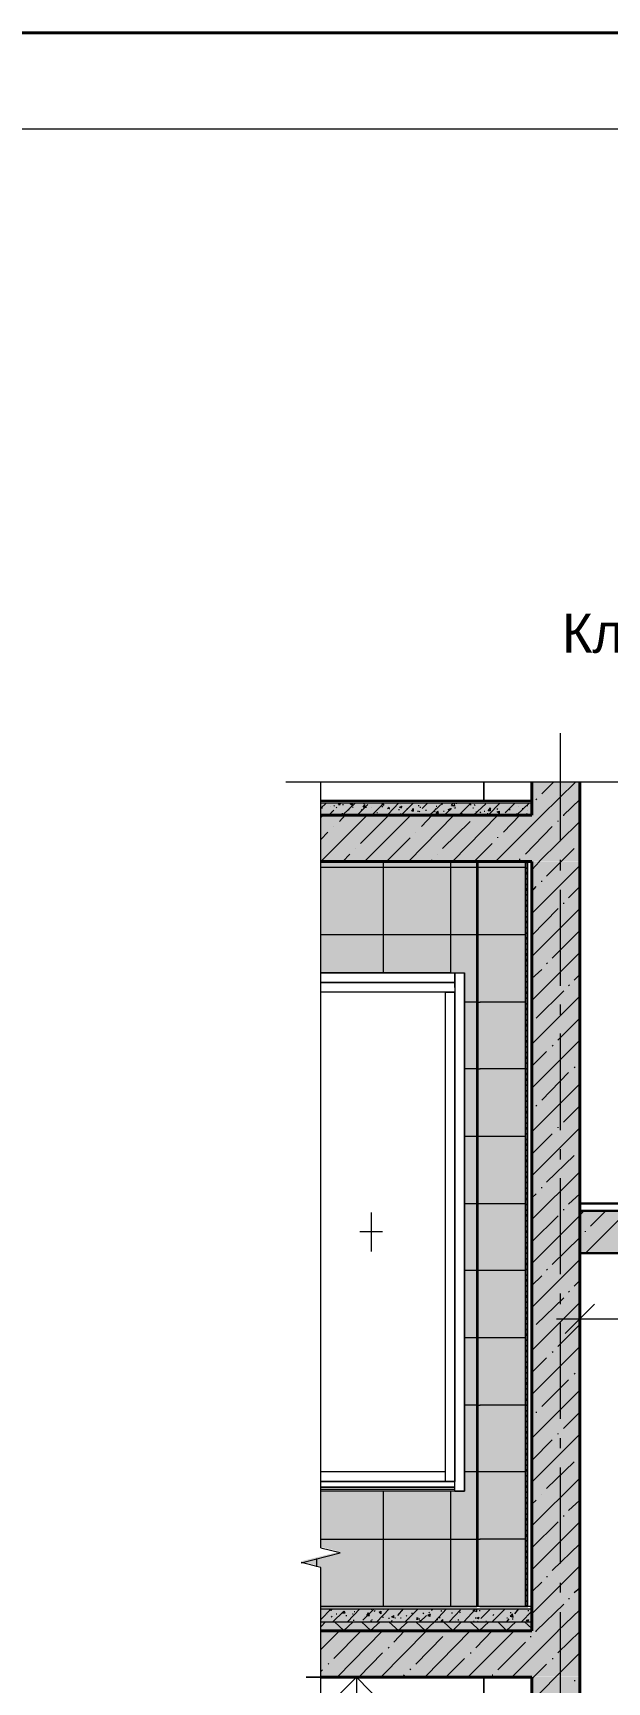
# Model space of a CAD drawing. Header units: millimetres. Extents: x -401725 to 250493, y 305116 to 802890.
# Drawn here: x -375113.168 to -375111.99, y 508954.946 to 508958.329 of the extents above; entities that cross this region are included whole.
import ezdxf

# ---------------------------------------------------------------- set-up
doc = ezdxf.new("R2010")
doc.units = ezdxf.units.MM
doc.layers.add('PDF _Геометрия', color=7, linetype='Continuous', true_color=0x1d1d1d)
doc.layers.add('PDF _Сплошная заливка', color=7, linetype='Continuous', true_color=0xffffff)
doc.layers.add('PDF _Текст', color=7, linetype='Continuous')

msp = doc.modelspace()

# ---------------------------------------------------------------- hatches: boundary and pattern name
at = {"layer": 'PDF _Сплошная заливка', "transparency": 33554559}
h = msp.add_hatch(color=256, dxfattribs=at)
h.paths.add_polyline_path([(-375112.0468, 508956.6303), (-375112.0468, 508956.7243), (-375112.5773, 508956.7243), (-375112.5773, 508956.6303)])
h.paths.add_polyline_path([(-375108.602, 508956.6303), (-375108.602, 508956.7243), (-375108.7403, 508956.7243), (-375108.7403, 508956.6303)])
h.paths.add_polyline_path([(-375108.7603, 508956.6303), (-375108.7603, 508956.7243), (-375109.9019, 508956.7243), (-375109.9019, 508956.6303)])
for points in [[(-375112.5785, 508956.6294), (-375112.5785, 508956.402), (-375112.2835, 508956.402), (-375112.2835, 508955.3387), (-375112.5785, 508955.3387), (-375112.5785, 508955.222), (-375112.5718, 508955.222), (-375112.5385, 508955.2137), (-375112.6174, 508955.1939), (-375112.6174, 508955.1934), (-375112.5785, 508955.1837), (-375112.5785, 508955.102), (-375112.2585, 508955.102), (-375112.2585, 508956.6294)], [(-375111.4435, 508955.7687), (-375111.4435, 508955.9128), (-375112.0457, 508955.9128), (-375112.0457, 508955.827), (-375111.5585, 508955.827), (-375111.4452, 508955.7703)]]:
    msp.add_hatch(color=256, dxfattribs=at).paths.add_polyline_path(points)
h = msp.add_hatch(color=256, dxfattribs=at)
h.paths.add_polyline_path([(-375112.0468, 508954.957), (-375112.0468, 508955.0511), (-375112.5774, 508955.0511), (-375112.5774, 508954.957)])
h.paths.add_polyline_path([(-375108.6403, 508954.957), (-375108.6403, 508955.0511), (-375108.7403, 508955.0511), (-375108.7403, 508954.957)])
h.paths.add_polyline_path([(-375108.7603, 508954.957), (-375108.7603, 508955.0511), (-375109.9019, 508955.0511), (-375109.9019, 508954.957)])

# ---------------------------------------------------------------- linework, layer by layer
at = {"color": 6, "lineweight": 30}
msp.add_lwpolyline([(-375108.8573, 508956.6292), (-375109.8806, 508956.6295), (-375109.8806, 508956.6009), (-375111.4286, 508955.826), (-375112.0458, 508955.8259)], dxfattribs=at)
at = {"layer": 'PDF _Геометрия', "color": 7, "lineweight": 40}
for points in [[(-375090.1697, 508958.3288), (-375135.997, 508958.3288)], [(-375112.1441, 508956.7928), (-375112.1441, 508956.7244)], [(-375112.0458, 508956.7244), (-375112.0458, 508956.7927)], [(-375112.1441, 508956.7244), (-375112.5774, 508956.7244)], [(-375112.0458, 508956.6294), (-375112.0458, 508956.7244)], [(-375112.5774, 508956.6294), (-375112.1441, 508956.6294)], [(-375112.1441, 508956.6294), (-375112.1441, 508955.0511)], [(-375112.0458, 508955.0511), (-375112.0458, 508956.6293)], [(-375112.1441, 508955.0511), (-375112.5774, 508955.0511)], [(-375112.0458, 508954.9561), (-375112.0458, 508955.0511)], [(-375112.5774, 508954.9561), (-375112.1441, 508954.9561)], [(-375112.1441, 508954.9561), (-375112.1441, 508953.7227)], [(-375112.0458, 508953.7227), (-375112.0458, 508954.9561)]]:
    msp.add_lwpolyline(points, dxfattribs=at)
at = {"layer": 'PDF _Геометрия', "color": 7, "lineweight": 18}
for points in [[(-375136.7839, 508958.1322), (-375089.9816, 508958.1322)], [(-375112.0458, 508955.6912), (-375112.0759, 508955.6611)], [(-375112.0456, 508955.6909), (-375112.0156, 508955.721)], [(-375112.5041, 508954.9561), (-375112.5607, 508954.8994)], [(-375112.504, 508954.956), (-375112.4489, 508954.8993)]]:
    msp.add_lwpolyline(points, dxfattribs=at)
at = {"layer": 'PDF _Геометрия', "color": 7, "lineweight": 9}
for points in [[(-375112.0857, 508956.671), (-375112.0857, 508956.8927)], [(-375112.6492, 508956.7928), (-375110.5991, 508956.7928)], [(-375112.5774, 508955.221), (-375112.5774, 508956.7927)], [(-375112.0458, 508956.7244), (-375112.0458, 508956.7927), (-375112.0458, 508955.9278)], [(-375112.5774, 508956.7528), (-375112.1441, 508956.7528), (-375112.1441, 508956.7544)], [(-375112.1441, 508956.7544), (-375112.5774, 508956.7544)], [(-375112.5774, 508956.7494), (-375112.1441, 508956.7494), (-375112.1441, 508956.7528)], [(-375112.1441, 508956.7244), (-375112.1441, 508956.7494)], [(-375112.5774, 508956.7244), (-375112.1441, 508956.7244)], [(-375112.0458, 508956.7244), (-375112.0458, 508956.6294), (-375112.0458, 508955.9278)], [(-375112.2574, 508956.6294), (-375112.5774, 508956.6294)], [(-375112.2574, 508955.101), (-375112.2574, 508956.6295)], [(-375112.2572, 508956.6293), (-375112.2506, 508956.6293)], [(-375112.1574, 508955.1011), (-375112.1574, 508956.6295), (-375112.2507, 508956.6295)], [(-375112.1574, 508955.1011), (-375112.1574, 508956.6295)], [(-375112.1539, 508955.1009), (-375112.1539, 508956.6293), (-375112.1573, 508956.6293)], [(-375112.1523, 508956.6293), (-375112.154, 508956.6293)], [(-375112.1523, 508955.101), (-375112.1523, 508956.6292)], [(-375112.0857, 508956.611), (-375112.0857, 508956.6326)], [(-375112.0857, 508956.3743), (-375112.0857, 508956.571)], [(-375112.5773, 508956.4011), (-375112.2824, 508956.4011)], [(-375112.3123, 508956.401), (-375112.5773, 508956.401)], [(-375112.3122, 508956.4009), (-375112.3022, 508956.4009), (-375112.3022, 508956.3809)], [(-375112.3024, 508956.4011), (-375112.2824, 508956.4011)], [(-375112.3022, 508956.3709), (-375112.3022, 508956.4009)], [(-375112.2824, 508956.4011), (-375112.2824, 508955.3377)], [(-375112.2824, 508956.3711), (-375112.2824, 508956.4011)], [(-375112.3123, 508956.3809), (-375112.5773, 508956.3809)], [(-375112.5772, 508956.3809), (-375112.3022, 508956.3809), (-375112.3022, 508956.361)], [(-375112.3022, 508956.3809), (-375112.3122, 508956.3809)], [(-375112.3022, 508956.371), (-375112.3022, 508955.8692), (-375112.3022, 508955.3576)], [(-375112.2824, 508955.8693), (-375112.2824, 508956.3711)], [(-375112.3022, 508955.8692), (-375112.3022, 508956.361), (-375112.5772, 508956.361)], [(-375112.3223, 508956.3611), (-375112.3223, 508955.8693)], [(-375112.3222, 508956.361), (-375112.3022, 508956.361)], [(-375112.0857, 508956.3144), (-375112.0857, 508956.3361)], [(-375112.0857, 508956.0778), (-375112.0857, 508956.2761)], [(-375112.0857, 508956.0177), (-375112.0857, 508956.0394)], [(-375112.0857, 508955.7826), (-375112.0857, 508955.9794)], [(-375112.4739, 508955.9093), (-375112.4739, 508955.8293)], [(-375112.4506, 508955.8692), (-375112.4972, 508955.8692)], [(-375112.3223, 508955.8693), (-375112.3223, 508955.3576)], [(-375112.3022, 508955.3676), (-375112.3022, 508955.8692)], [(-375112.2824, 508955.3677), (-375112.2824, 508955.8693)], [(-375112.0458, 508955.8262), (-375112.0458, 508955.6912), (-375112.0458, 508955.6444)], [(-375112.0857, 508955.721), (-375112.0857, 508955.7427)], [(-375112.0939, 508955.6909), (-375111.3889, 508955.6909)], [(-375112.0857, 508955.4861), (-375112.0857, 508955.6827)], [(-375112.0857, 508955.4261), (-375112.0857, 508955.446)], [(-375112.0857, 508955.1894), (-375112.0857, 508955.3861)], [(-375112.5773, 508955.3777), (-375112.3223, 508955.3777), (-375112.3223, 508955.3576)], [(-375112.3022, 508955.3576), (-375112.5772, 508955.3576)], [(-375112.3175, 508955.3577), (-375112.3225, 508955.3577)], [(-375112.3222, 508955.3576), (-375112.3022, 508955.3576), (-375112.3056, 508955.3576)], [(-375112.3022, 508955.3376), (-375112.3022, 508955.3676)], [(-375112.2824, 508955.3377), (-375112.2824, 508955.3677)], [(-375112.3024, 508955.3377), (-375112.2824, 508955.3377), (-375112.5774, 508955.3377)], [(-375112.5772, 508955.3459), (-375112.3022, 508955.3459)], [(-375112.3022, 508955.3459), (-375112.5772, 508955.3459)], [(-375112.3022, 508955.3408), (-375112.5772, 508955.3408)], [(-375112.5372, 508955.211), (-375112.5772, 508955.2209)], [(-375112.5774, 508955.1811), (-375112.6175, 508955.191)], [(-375112.6173, 508955.1908), (-375112.5372, 508955.211)], [(-375112.5774, 508953.2911), (-375112.5774, 508955.1811)], [(-375112.0857, 508955.1294), (-375112.0857, 508955.1493)], [(-375112.5774, 508955.0961), (-375112.1441, 508955.0961), (-375112.1441, 508955.1012)], [(-375112.1441, 508955.1012), (-375112.5774, 508955.1012)], [(-375112.5774, 508955.101), (-375112.2574, 508955.101)], [(-375112.5774, 508955.0695), (-375112.1441, 508955.0695), (-375112.1441, 508955.0961)], [(-375112.2506, 508955.101), (-375112.2572, 508955.101)], [(-375112.2507, 508955.1011), (-375112.1574, 508955.1011)], [(-375112.1573, 508955.1009), (-375112.1539, 508955.1009)], [(-375112.154, 508955.101), (-375112.1523, 508955.101)], [(-375112.0857, 508954.8927), (-375112.0857, 508955.0894)], [(-375112.5774, 508955.0511), (-375112.1441, 508955.0511)], [(-375112.1441, 508955.0511), (-375112.1441, 508955.0695)], [(-375112.0458, 508955.0511), (-375112.0458, 508954.9561), (-375112.0458, 508954.6327), (-375112.0458, 508954.9561)], [(-375112.6074, 508954.9561), (-375112.5041, 508954.9561)], [(-375112.4106, 508954.956), (-375112.6072, 508954.956)], [(-375112.2425, 508954.9562), (-375112.5775, 508954.9562)], [(-375112.5641, 508954.9559), (-375112.4457, 508954.9559)], [(-375112.5041, 508954.9561), (-375112.5041, 508954.8378)]]:
    msp.add_lwpolyline(points, dxfattribs=at)
for points in [[(-375112.2425, 508956.7928), (-375112.2425, 508956.7545)], [(-375112.0458, 508955.0512), (-375112.0458, 508955.8262)], [(-375112.5773, 508955.3576), (-375112.3223, 508955.3576)], [(-375112.5772, 508955.3459), (-375112.3022, 508955.3459)], [(-375112.2425, 508954.9562), (-375112.2425, 508954.6612)]]:
    msp.add_lwpolyline(points, close=True, dxfattribs=at)
at = {"layer": 'PDF _Геометрия', "lineweight": 9}
for points in [[(-375112.1241, 508956.7677), (-375112.099, 508956.7926)], [(-375112.124, 508956.7244), (-375112.0539, 508956.7927)], [(-375112.5775, 508956.7378), (-375112.5658, 508956.7493)], [(-375112.5756, 508956.7392), (-375112.5739, 508956.7392)], [(-375112.5573, 508956.7427), (-375112.5573, 508956.7427)], [(-375112.5506, 508956.7442), (-375112.5489, 508956.7425)], [(-375112.5489, 508956.7425), (-375112.5489, 508956.7425)], [(-375112.5457, 508956.7393), (-375112.544, 508956.741)], [(-375112.5408, 508956.7462), (-375112.5391, 508956.7495)], [(-375112.5406, 508956.7459), (-375112.5372, 508956.7459), (-375112.5372, 508956.7493)], [(-375112.539, 508956.7459), (-375112.5356, 508956.7493)], [(-375112.5324, 508956.7244), (-375112.5057, 508956.7495)], [(-375112.5324, 508956.746), (-375112.5307, 508956.746)], [(-375112.5122, 508956.7443), (-375112.5173, 508956.7476), (-375112.5122, 508956.7493)], [(-375112.5123, 508956.7409), (-375112.5106, 508956.7409)], [(-375112.5122, 508956.7443), (-375112.5122, 508956.7493)], [(-375112.5024, 508956.7243), (-375112.4807, 508956.746)], [(-375112.4872, 508956.7408), (-375112.4906, 508956.7408), (-375112.4872, 508956.7459)], [(-375112.4891, 508956.7495), (-375112.4891, 508956.7478)], [(-375112.4872, 508956.7408), (-375112.4872, 508956.7459)], [(-375112.484, 508956.7393), (-375112.484, 508956.741)], [(-375112.4739, 508956.7392), (-375112.4739, 508956.7392)], [(-375112.4722, 508956.7244), (-375112.4473, 508956.7493)], [(-375112.4523, 508956.7476), (-375112.4506, 508956.7459)], [(-375112.4523, 508956.7426), (-375112.4506, 508956.7409)], [(-375112.449, 508956.7442), (-375112.4473, 508956.7459)], [(-375112.4373, 508956.7376), (-375112.4406, 508956.7376), (-375112.4373, 508956.741)], [(-375112.4392, 508956.7261), (-375112.4174, 508956.7495)], [(-375112.4373, 508956.7376), (-375112.4373, 508956.741)], [(-375112.4373, 508956.7376), (-375112.4356, 508956.7376)], [(-375112.4157, 508956.741), (-375112.4106, 508956.7427)], [(-375112.4156, 508956.741), (-375112.4123, 508956.7393)], [(-375112.4139, 508956.7459), (-375112.4139, 508956.7459)], [(-375112.4123, 508956.7393), (-375112.4106, 508956.7427)], [(-375112.4122, 508956.7244), (-375112.3873, 508956.7493)], [(-375112.4106, 508956.7493), (-375112.4106, 508956.7493)], [(-375112.4006, 508956.7376), (-375112.399, 508956.7376)], [(-375112.3873, 508956.7326), (-375112.3906, 508956.7326), (-375112.3873, 508956.7377)], [(-375112.3873, 508956.7326), (-375112.3873, 508956.7377)], [(-375112.3773, 508956.7442), (-375112.3756, 508956.7442)], [(-375112.374, 508956.741), (-375112.3723, 508956.741)], [(-375112.369, 508956.7376), (-375112.3574, 508956.7493)], [(-375112.354, 508956.7242), (-375112.3272, 508956.7493)], [(-375112.3425, 508956.7361), (-375112.3408, 508956.7378)], [(-375112.3406, 508956.7427), (-375112.3389, 508956.7427)], [(-375112.3289, 508956.7476), (-375112.3272, 508956.7476)], [(-375112.3241, 508956.7244), (-375112.309, 508956.7376)], [(-375112.3157, 508956.7359), (-375112.3107, 508956.7376)], [(-375112.3124, 508956.7344), (-375112.3107, 508956.7376)], [(-375112.3092, 508956.7444), (-375112.3058, 508956.7493)], [(-375112.3088, 508956.7442), (-375112.3022, 508956.7442)], [(-375112.3058, 508956.7427), (-375112.3041, 508956.7444)], [(-375112.3058, 508956.741), (-375112.3058, 508956.741)], [(-375112.3022, 508956.7442), (-375112.3039, 508956.7493)], [(-375112.3023, 508956.741), (-375112.3006, 508956.741)], [(-375112.3022, 508956.7393), (-375112.3022, 508956.7376)], [(-375112.299, 508956.7476), (-375112.299, 508956.7493)], [(-375112.294, 508956.7244), (-375112.2691, 508956.7494)], [(-375112.2708, 508956.7461), (-375112.2691, 508956.7461)], [(-375112.2656, 508956.7393), (-375112.2639, 508956.7393)], [(-375112.2639, 508956.7243), (-375112.2389, 508956.7477)], [(-375112.2624, 508956.7461), (-375112.2607, 508956.7444)], [(-375112.2292, 508956.7329), (-375112.2341, 508956.7329), (-375112.2292, 508956.7395)], [(-375112.234, 508956.7243), (-375112.2091, 508956.7495)], [(-375112.2292, 508956.7329), (-375112.2292, 508956.7395)], [(-375112.2273, 508956.7376), (-375112.2273, 508956.7376)], [(-375112.2156, 508956.736), (-375112.2139, 508956.7377)], [(-375112.199, 508956.7293), (-375112.1789, 508956.7492)], [(-375112.1757, 508956.7243), (-375112.149, 508956.7493)], [(-375112.1708, 508956.7427), (-375112.1708, 508956.7427)], [(-375112.164, 508956.7376), (-375112.1623, 508956.7376)], [(-375112.154, 508956.7444), (-375112.1523, 508956.7444)], [(-375112.1358, 508956.756), (-375112.1341, 508956.7577)], [(-375112.0791, 508956.7244), (-375112.0458, 508956.7561)], [(-375112.5774, 508956.6293), (-375112.4824, 508956.7243)], [(-375112.5773, 508956.7192), (-375112.5723, 508956.7243)], [(-375112.5757, 508956.7242), (-375112.5706, 508956.7259)], [(-375112.5756, 508956.7243), (-375112.5739, 508956.7243)], [(-375112.5706, 508956.7242), (-375112.5706, 508956.7259)], [(-375112.5609, 508956.7245), (-375112.5508, 508956.7344)], [(-375112.5557, 508956.7311), (-375112.5557, 508956.7311)], [(-375112.539, 508956.7111), (-375112.5275, 508956.7243)], [(-375112.534, 508956.7277), (-375112.5323, 508956.7277)], [(-375112.5207, 508956.7343), (-375112.519, 508956.736)], [(-375112.5058, 508956.7244), (-375112.5041, 508956.7244)], [(-375112.4958, 508956.6661), (-375112.4392, 508956.7228)], [(-375112.4941, 508956.7361), (-375112.4924, 508956.7344)], [(-375112.4889, 508956.7259), (-375112.4872, 508956.7259)], [(-375112.4874, 508956.6294), (-375112.3924, 508956.7244)], [(-375112.4623, 508956.7294), (-375112.4606, 508956.7294)], [(-375112.4175, 508956.7362), (-375112.4158, 508956.7362)], [(-375112.414, 508956.726), (-375112.4123, 508956.7277)], [(-375112.399, 508956.7359), (-375112.399, 508956.7359)], [(-375112.3974, 508956.6295), (-375112.3041, 508956.7245)], [(-375112.3841, 508956.7244), (-375112.3808, 508956.7261)], [(-375112.384, 508956.7244), (-375112.384, 508956.7244)], [(-375112.3775, 508956.7311), (-375112.3775, 508956.7328)], [(-375112.3756, 508956.7309), (-375112.374, 508956.7326)], [(-375112.3706, 508956.7009), (-375112.349, 508956.7243)], [(-375112.3623, 508956.7343), (-375112.3606, 508956.7343)], [(-375112.3441, 508956.7327), (-375112.3424, 508956.731)], [(-375112.3407, 508956.7276), (-375112.3373, 508956.7327)], [(-375112.3407, 508956.7276), (-375112.3357, 508956.7276)], [(-375112.3357, 508956.7276), (-375112.3373, 508956.7327)], [(-375112.3273, 508956.656), (-375112.2707, 508956.7111)], [(-375112.3257, 508956.7327), (-375112.324, 508956.7327)], [(-375112.3157, 508956.7359), (-375112.3123, 508956.7342)], [(-375112.3074, 508956.6293), (-375112.214, 508956.7243)], [(-375112.3039, 508956.7242), (-375112.3022, 508956.7259)], [(-375112.2908, 508956.7243), (-375112.2857, 508956.7243)], [(-375112.2907, 508956.7243), (-375112.2873, 508956.7277)], [(-375112.2857, 508956.7243), (-375112.2874, 508956.7277)], [(-375112.2873, 508956.7309), (-375112.2873, 508956.7309)], [(-375112.2591, 508956.731), (-375112.2574, 508956.731)], [(-375112.259, 508956.7227), (-375112.259, 508956.7244)], [(-375112.2507, 508956.731), (-375112.249, 508956.7293)], [(-375112.2423, 508956.7326), (-375112.2406, 508956.7326)], [(-375112.2373, 508956.7243), (-375112.2373, 508956.7243)], [(-375112.2373, 508956.7243), (-375112.2373, 508956.7243)], [(-375112.2357, 508956.7277), (-375112.2341, 508956.7277)], [(-375112.2191, 508956.6294), (-375112.124, 508956.7244)], [(-375112.2107, 508956.7277), (-375112.2156, 508956.7311), (-375112.2107, 508956.7326)], [(-375112.2123, 508956.7294), (-375112.2123, 508956.7277)], [(-375112.2107, 508956.7277), (-375112.2107, 508956.7326)], [(-375112.2056, 508956.7243), (-375112.2039, 508956.7243)], [(-375112.2025, 508956.6894), (-375112.1691, 508956.7245)], [(-375112.199, 508956.7327), (-375112.199, 508956.7327)], [(-375112.1907, 508956.736), (-375112.189, 508956.736)], [(-375112.1757, 508956.7276), (-375112.174, 508956.7259)], [(-375112.1573, 508956.7242), (-375112.1539, 508956.7276)], [(-375112.1539, 508956.7242), (-375112.1539, 508956.7276)], [(-375112.1523, 508956.7343), (-375112.1523, 508956.7343)], [(-375112.1458, 508956.7244), (-375112.1441, 508956.7244)], [(-375112.1292, 508956.6294), (-375112.0458, 508956.711)], [(-375112.0906, 508956.711), (-375112.0906, 508956.7126)], [(-375112.0789, 508956.7226), (-375112.0789, 508956.7243)], [(-375112.5774, 508956.6745), (-375112.5625, 508956.6894)], [(-375112.5508, 508956.7012), (-375112.5508, 508956.7012)], [(-375112.4423, 508956.6294), (-375112.3941, 508956.6777)], [(-375112.3824, 508956.6894), (-375112.3824, 508956.6894)], [(-375112.2139, 508956.6776), (-375112.2139, 508956.6793)], [(-375112.1574, 508956.6444), (-375112.1023, 508956.701)], [(-375112.5323, 508956.6293), (-375112.5174, 508956.6444)], [(-375112.5057, 508956.656), (-375112.5057, 508956.656)], [(-375112.3373, 508956.6443), (-375112.3373, 508956.6443)], [(-375112.2623, 508956.6293), (-375112.2256, 508956.666)], [(-375112.0841, 508956.6294), (-375112.0575, 508956.656)], [(-375112.3523, 508956.6293), (-375112.349, 508956.6327)], [(-375112.1691, 508956.6328), (-375112.1691, 508956.6345)], [(-375112.1442, 508956.5227), (-375112.0458, 508956.6212)], [(-375112.1439, 508956.6126), (-375112.1289, 508956.6293)], [(-375112.1141, 508956.5994), (-375112.0841, 508956.6294)], [(-375112.1441, 508956.5678), (-375112.1357, 508956.5777)], [(-375112.124, 508956.5876), (-375112.124, 508956.5893)], [(-375112.0692, 508956.5544), (-375112.0458, 508956.5778)], [(-375112.0789, 508956.5426), (-375112.0789, 508956.5443)], [(-375112.1442, 508956.4344), (-375112.0458, 508956.5328)], [(-375112.144, 508956.4777), (-375112.0906, 508956.5326)], [(-375112.1025, 508956.4312), (-375112.0458, 508956.4877)], [(-375112.1442, 508956.3444), (-375112.0458, 508956.4428)], [(-375112.144, 508956.3893), (-375112.124, 508956.4077)], [(-375112.114, 508956.4193), (-375112.1123, 508956.421)], [(-375112.069, 508956.3743), (-375112.0672, 508956.3759)], [(-375112.0574, 508956.3861), (-375112.0458, 508956.3977)], [(-375112.1442, 508956.2545), (-375112.0458, 508956.3527)], [(-375112.1356, 508956.3076), (-375112.0789, 508956.3642)], [(-375112.0907, 508956.2627), (-375112.0458, 508956.3078)], [(-375112.1442, 508956.1645), (-375112.0458, 508956.2627)], [(-375112.144, 508956.2093), (-375112.114, 508956.2393)], [(-375112.1024, 508956.251), (-375112.1007, 508956.2527)], [(-375112.1241, 508956.1395), (-375112.0692, 508956.1961)], [(-375112.0573, 508956.206), (-375112.0556, 508956.2077)], [(-375112.1442, 508956.0744), (-375112.0458, 508956.1728)], [(-375112.1358, 508956.1277), (-375112.1341, 508956.1294)], [(-375112.0791, 508956.0944), (-375112.0458, 508956.1277)], [(-375112.1442, 508955.9844), (-375112.0458, 508956.0828)], [(-375112.1439, 508956.0293), (-375112.1023, 508956.0709)], [(-375112.0906, 508956.0826), (-375112.0906, 508956.0843)], [(-375112.1142, 508955.9712), (-375112.0575, 508956.0262)], [(-375112.1442, 508955.8945), (-375112.0458, 508955.9927)], [(-375112.124, 508955.9594), (-375112.124, 508955.961)], [(-375112.1441, 508955.9393), (-375112.1357, 508955.9477)], [(-375112.0692, 508955.9261), (-375112.0458, 508955.9478)], [(-375112.1442, 508955.8045), (-375112.0458, 508955.9027)], [(-375112.144, 508955.8492), (-375112.0906, 508955.9026)], [(-375112.0789, 508955.9142), (-375112.0789, 508955.9159)], [(-375112.0457, 508955.9027), (-375112.0374, 508955.9127)], [(-375112.034, 508955.8261), (-375111.9474, 508955.9127)], [(-375112.0239, 508955.881), (-375111.9923, 508955.9127)], [(-375112.1025, 508955.8028), (-375112.0458, 508955.8578)], [(-375112.0458, 508955.8578), (-375112.0458, 508955.8578)], [(-375112.0341, 508955.8694), (-375112.0341, 508955.8711)], [(-375112.1442, 508955.7144), (-375112.0458, 508955.8128)], [(-375112.114, 508955.791), (-375112.1123, 508955.7927)], [(-375112.144, 508955.7594), (-375112.124, 508955.7793)], [(-375112.0574, 508955.7578), (-375112.0458, 508955.7694)], [(-375112.1442, 508955.6261), (-375112.0458, 508955.7245)], [(-375112.1356, 508955.6792), (-375112.0789, 508955.7344)], [(-375112.069, 508955.7459), (-375112.0672, 508955.7476)], [(-375112.0907, 508955.6345), (-375112.0458, 508955.6794)], [(-375112.1442, 508955.536), (-375112.0458, 508955.6345)], [(-375112.1024, 508955.6226), (-375112.1007, 508955.6243)], [(-375112.144, 508955.5811), (-375112.114, 508955.6111)], [(-375112.1241, 508955.5111), (-375112.0692, 508955.5662)], [(-375112.0573, 508955.5776), (-375112.0556, 508955.5793)], [(-375112.1442, 508955.4462), (-375112.0458, 508955.5444)], [(-375112.1358, 508955.4994), (-375112.1341, 508955.4994)], [(-375112.0791, 508955.4662), (-375112.0458, 508955.4995)], [(-375112.1442, 508955.3561), (-375112.0458, 508955.4544)], [(-375112.0906, 508955.4543), (-375112.0906, 508955.4559)], [(-375112.1439, 508955.401), (-375112.1023, 508955.4426)], [(-375112.1142, 508955.3429), (-375112.0575, 508955.3978)], [(-375112.1442, 508955.2661), (-375112.0458, 508955.3645)], [(-375112.1441, 508955.3111), (-375112.1357, 508955.3194)], [(-375112.124, 508955.3311), (-375112.124, 508955.3311)], [(-375112.0692, 508955.2977), (-375112.0458, 508955.3194)], [(-375112.0789, 508955.2859), (-375112.0789, 508955.2876)], [(-375112.1442, 508955.176), (-375112.0458, 508955.2745)], [(-375112.144, 508955.221), (-375112.0906, 508955.2744)], [(-375112.1025, 508955.1745), (-375112.0458, 508955.2294)], [(-375112.1442, 508955.0862), (-375112.0458, 508955.1844)], [(-375112.144, 508955.131), (-375112.124, 508955.151)], [(-375112.114, 508955.1627), (-375112.1123, 508955.1627)], [(-375112.069, 508955.1176), (-375112.0672, 508955.1176)], [(-375112.0574, 508955.1294), (-375112.0458, 508955.1395)], [(-375112.5773, 508955.0744), (-375112.5557, 508955.096)], [(-375112.5625, 508955.0845), (-375112.5625, 508955.0845)], [(-375112.5557, 508955.0927), (-375112.5591, 508955.0944), (-375112.5557, 508955.096)], [(-375112.5558, 508955.0927), (-375112.5541, 508955.0961)], [(-375112.5558, 508955.0793), (-375112.5541, 508955.081)], [(-375112.5524, 508955.0694), (-375112.5307, 508955.091)], [(-375112.5457, 508955.086), (-375112.544, 508955.086)], [(-375112.5372, 508955.0826), (-375112.5372, 508955.0826)], [(-375112.5325, 508955.0878), (-375112.5275, 508955.0878)], [(-375112.5324, 508955.0877), (-375112.5291, 508955.0911)], [(-375112.5275, 508955.0878), (-375112.5291, 508955.0912)], [(-375112.5256, 508955.0826), (-375112.5239, 508955.0826)], [(-375112.5223, 508955.0693), (-375112.4973, 508955.096)], [(-375112.5123, 508955.0859), (-375112.5106, 508955.0859)], [(-375112.509, 508955.091), (-375112.5073, 508955.091)], [(-375112.4908, 508955.0728), (-375112.4674, 508955.096)], [(-375112.4872, 508955.0809), (-375112.4872, 508955.0809)], [(-375112.4825, 508955.0827), (-375112.4791, 508955.0877)], [(-375112.4825, 508955.0828), (-375112.4775, 508955.0828)], [(-375112.4775, 508955.0828), (-375112.4791, 508955.0878)], [(-375112.474, 508955.0943), (-375112.4723, 508955.096)], [(-375112.4675, 508955.091), (-375112.4658, 508955.0927)], [(-375112.4622, 508955.0692), (-375112.4373, 508955.096)], [(-375112.4506, 508955.0793), (-375112.4489, 508955.0793)], [(-375112.4489, 508955.0942), (-375112.4489, 508955.0942)], [(-375112.4324, 508955.0811), (-375112.4307, 508955.0794)], [(-375112.4275, 508955.0779), (-375112.4308, 508955.0794), (-375112.4275, 508955.0827)], [(-375112.4275, 508955.0779), (-375112.4275, 508955.0827)], [(-375112.419, 508955.0828), (-375112.4074, 508955.0961)], [(-375112.4042, 508955.0694), (-375112.3775, 508955.0961)], [(-375112.4023, 508955.081), (-375112.4006, 508955.0826)], [(-375112.3908, 508955.0878), (-375112.3908, 508955.0861)], [(-375112.374, 508955.0693), (-375112.3606, 508955.0827)], [(-375112.3675, 508955.0861), (-375112.3658, 508955.0877)], [(-375112.3576, 508955.0829), (-375112.3525, 508955.0861)], [(-375112.3575, 508955.0828), (-375112.3541, 508955.0811)], [(-375112.3558, 508955.0877), (-375112.3541, 508955.0894)], [(-375112.3525, 508955.0812), (-375112.3542, 508955.0812), (-375112.3525, 508955.0861)], [(-375112.3507, 508955.0943), (-375112.349, 508955.0943)], [(-375112.349, 508955.0944), (-375112.3473, 508955.096)], [(-375112.3441, 508955.0693), (-375112.3191, 508955.0961)], [(-375112.3341, 508955.0794), (-375112.3324, 508955.0777)], [(-375112.3308, 508955.0911), (-375112.3291, 508955.0928)], [(-375112.3142, 508955.0696), (-375112.2908, 508955.0944)], [(-375112.3091, 508955.0878), (-375112.3074, 508955.0878)], [(-375112.2925, 508955.0895), (-375112.2908, 508955.0895)], [(-375112.2925, 508955.0861), (-375112.2925, 508955.0861)], [(-375112.284, 508955.0694), (-375112.259, 508955.096)], [(-375112.2656, 508955.0925), (-375112.2639, 508955.0925)], [(-375112.2641, 508955.0927), (-375112.2607, 508955.0959)], [(-375112.264, 508955.0927), (-375112.2574, 508955.091)], [(-375112.2574, 508955.091), (-375112.2574, 508955.0961)], [(-375112.2572, 508955.0777), (-375112.2523, 508955.0792)], [(-375112.2539, 508955.076), (-375112.2523, 508955.0792)], [(-375112.2523, 508955.0927), (-375112.2506, 508955.0927)], [(-375112.2492, 508955.0761), (-375112.2292, 508955.0961)], [(-375112.2257, 508955.0694), (-375112.199, 508955.096)], [(-375112.2241, 508955.0827), (-375112.2224, 508955.0844)], [(-375112.1891, 508955.0811), (-375112.1824, 508955.0794)], [(-375112.189, 508955.081), (-375112.1841, 508955.0861)], [(-375112.1873, 508955.0876), (-375112.1873, 508955.0893)], [(-375112.1858, 508955.081), (-375112.1841, 508955.081)], [(-375112.1824, 508955.0794), (-375112.1841, 508955.086)], [(-375112.1791, 508955.0861), (-375112.1708, 508955.096)], [(-375112.1658, 508955.0695), (-375112.1441, 508955.0911)], [(-375112.1524, 508955.0926), (-375112.1506, 508955.0926)], [(-375112.1507, 508955.0826), (-375112.1507, 508955.0826)], [(-375112.1356, 508955.0509), (-375112.0789, 508955.106)], [(-375112.0907, 508955.0511), (-375112.0458, 508955.0944)], [(-375112.5774, 508955.0594), (-375112.5674, 508955.0694)], [(-375112.5774, 508955.0128), (-375112.5391, 508955.051)], [(-375112.5506, 508954.9944), (-375112.4957, 508955.0494)], [(-375112.5291, 508955.0511), (-375112.5491, 508955.0694)], [(-375112.5473, 508955.0743), (-375112.5473, 508955.0743)], [(-375112.5439, 508954.9559), (-375112.4506, 508955.0509)], [(-375112.5306, 508955.0509), (-375112.5106, 508955.0693)], [(-375112.5107, 508955.0727), (-375112.509, 508955.0727)], [(-375112.4739, 508955.051), (-375112.494, 508955.0693)], [(-375112.4758, 508955.0511), (-375112.4557, 508955.0695)], [(-375112.4739, 508955.0709), (-375112.4739, 508955.0725)], [(-375112.4723, 508955.0743), (-375112.4723, 508955.0726)], [(-375112.4723, 508955.0709), (-375112.4723, 508955.0709)], [(-375112.4541, 508954.956), (-375112.3606, 508955.0509)], [(-375112.4408, 508955.0695), (-375112.4408, 508955.0695)], [(-375112.4174, 508955.0511), (-375112.4375, 508955.0694)], [(-375112.4373, 508955.0759), (-375112.4373, 508955.0776)], [(-375112.4356, 508955.0693), (-375112.4356, 508955.0693)], [(-375112.4324, 508955.0695), (-375112.4307, 508955.0727)], [(-375112.4273, 508955.0277), (-375112.4057, 508955.0511)], [(-375112.4256, 508955.0776), (-375112.4239, 508955.0776)], [(-375112.419, 508955.051), (-375112.399, 508955.0692)], [(-375112.414, 508955.0777), (-375112.4123, 508955.0777)], [(-375112.3974, 508955.0761), (-375112.3957, 508955.0761)], [(-375112.3623, 508955.051), (-375112.3822, 508955.0692)], [(-375112.3775, 508955.0745), (-375112.3809, 508955.0745), (-375112.3775, 508955.0778)], [(-375112.3808, 508955.0778), (-375112.3791, 508955.0778)], [(-375112.3775, 508955.0745), (-375112.3775, 508955.0778)], [(-375112.3756, 508955.0759), (-375112.374, 508955.0759)], [(-375112.374, 508955.0727), (-375112.374, 508955.071)], [(-375112.3641, 508954.956), (-375112.2707, 508955.0511)], [(-375112.364, 508955.0511), (-375112.3441, 508955.0693)], [(-375112.339, 508955.0743), (-375112.3373, 508955.0743)], [(-375112.3306, 508955.0693), (-375112.3272, 508955.0742)], [(-375112.3272, 508955.0693), (-375112.3272, 508955.0742)], [(-375112.3058, 508955.0511), (-375112.3257, 508955.0694)], [(-375112.3158, 508955.0495), (-375112.3158, 508955.0511)], [(-375112.3072, 508955.0509), (-375112.2889, 508955.0692)], [(-375112.3006, 508955.0726), (-375112.3006, 508955.0726)], [(-375112.2958, 508955.0728), (-375112.2941, 508955.0745)], [(-375112.2759, 508954.9561), (-375112.1808, 508955.0511)], [(-375112.2506, 508955.0509), (-375112.2706, 508955.0693)], [(-375112.264, 508955.0709), (-375112.2623, 508955.0709)], [(-375112.2607, 508955.0777), (-375112.259, 508955.0777)], [(-375112.2589, 508955.0159), (-375112.2256, 508955.0509)], [(-375112.2575, 508955.0778), (-375112.2542, 508955.0761)], [(-375112.2558, 508955.0695), (-375112.2542, 508955.0712)], [(-375112.2524, 508955.0511), (-375112.2324, 508955.0695)], [(-375112.239, 508955.0709), (-375112.2373, 508955.0709)], [(-375112.2256, 508955.0693), (-375112.2256, 508955.0693)], [(-375112.2224, 508955.0744), (-375112.2207, 508955.0744)], [(-375112.1957, 508955.051), (-375112.2141, 508955.0694)], [(-375112.1973, 508955.0509), (-375112.1773, 508955.0693)], [(-375112.1958, 508955.0778), (-375112.1941, 508955.0778)], [(-375112.1955, 508955.0693), (-375112.1906, 508955.0759)], [(-375112.1856, 508954.9559), (-375112.0906, 508955.0509)], [(-375112.1841, 508955.0761), (-375112.1841, 508955.0744)], [(-375112.1441, 508955.0561), (-375112.1591, 508955.0695)], [(-375112.1557, 508955.0726), (-375112.1523, 508955.0694)], [(-375112.1556, 508955.0727), (-375112.1506, 508955.0744)], [(-375112.1524, 508955.0693), (-375112.1506, 508955.0744)], [(-375112.1357, 508955.0493), (-375112.1357, 508955.051)], [(-375112.0907, 508955.006), (-375112.0458, 508955.0494)], [(-375112.4389, 508955.016), (-375112.4373, 508955.0177)], [(-375112.3822, 508954.9825), (-375112.3272, 508955.0392)], [(-375112.2141, 508954.9711), (-375112.1574, 508955.0278)], [(-375112.1475, 508955.0394), (-375112.1458, 508955.0394)], [(-375112.5623, 508954.9825), (-375112.5606, 508954.9842)], [(-375112.4989, 508954.9559), (-375112.4506, 508955.0059)], [(-375112.3207, 508954.9561), (-375112.2824, 508954.9943)], [(-375112.2708, 508955.0061), (-375112.2691, 508955.0061)], [(-375112.1406, 508954.9561), (-375112.114, 508954.9826)], [(-375112.1024, 508954.9943), (-375112.1007, 508954.9943)], [(-375112.0958, 508954.9561), (-375112.0458, 508955.006)], [(-375112.5773, 508954.9676), (-375112.5739, 508954.971)], [(-375112.4091, 508954.956), (-375112.4057, 508954.9611)], [(-375112.3941, 508954.9711), (-375112.3924, 508954.9728)], [(-375112.2257, 508954.961), (-375112.224, 508954.961)], [(-375112.144, 508954.906), (-375112.0958, 508954.956)], [(-375112.144, 508954.951), (-375112.1406, 508954.9559)], [(-375112.0573, 508954.9492), (-375112.0556, 508954.9492)]]:
    msp.add_lwpolyline(points, dxfattribs=at)
at = {"layer": 'PDF _Геометрия', "color": 250, "lineweight": 9, "true_color": 0x262626}
for points in [[(-375112.5774, 508956.6177), (-375112.2574, 508956.6177)], [(-375112.4489, 508956.4009), (-375112.4489, 508956.6292)], [(-375112.3107, 508956.401), (-375112.3107, 508956.6293)], [(-375112.2572, 508956.6176), (-375112.2506, 508956.6176)], [(-375112.2542, 508955.1012), (-375112.2542, 508956.6295)], [(-375112.2507, 508956.6177), (-375112.1574, 508956.6177)], [(-375112.5774, 508956.4794), (-375112.2574, 508956.4794)], [(-375112.2572, 508956.4793), (-375112.2506, 508956.4793)], [(-375112.2507, 508956.4794), (-375112.1574, 508956.4794)], [(-375112.2823, 508956.341), (-375112.2574, 508956.341)], [(-375112.2572, 508956.3409), (-375112.2506, 508956.3409)], [(-375112.2507, 508956.341), (-375112.1574, 508956.341)], [(-375112.2823, 508956.2044), (-375112.2574, 508956.2044)], [(-375112.2572, 508956.2042), (-375112.2506, 508956.2042)], [(-375112.2507, 508956.2044), (-375112.1574, 508956.2044)], [(-375112.2823, 508956.066), (-375112.2574, 508956.066)], [(-375112.2572, 508956.066), (-375112.2506, 508956.066)], [(-375112.2507, 508956.066), (-375112.1574, 508956.066)], [(-375112.2823, 508955.9278), (-375112.2574, 508955.9278)], [(-375112.2572, 508955.9276), (-375112.2506, 508955.9276)], [(-375112.2507, 508955.9278), (-375112.1574, 508955.9278)], [(-375112.2823, 508955.7911), (-375112.2574, 508955.7911)], [(-375112.2572, 508955.7909), (-375112.2506, 508955.7909)], [(-375112.2507, 508955.791), (-375112.1574, 508955.791)], [(-375112.2823, 508955.6528), (-375112.2574, 508955.6528)], [(-375112.2572, 508955.6527), (-375112.2506, 508955.6527)], [(-375112.2507, 508955.6528), (-375112.1574, 508955.6528)], [(-375112.2823, 508955.5144), (-375112.2574, 508955.5144)], [(-375112.2572, 508955.5143), (-375112.2506, 508955.5143)], [(-375112.2507, 508955.5145), (-375112.1574, 508955.5145)], [(-375112.2823, 508955.3778), (-375112.2574, 508955.3778)], [(-375112.2572, 508955.3776), (-375112.2506, 508955.3776)], [(-375112.2507, 508955.3778), (-375112.1574, 508955.3778)], [(-375112.4489, 508955.101), (-375112.4489, 508955.3375)], [(-375112.3107, 508955.101), (-375112.3107, 508955.3377)], [(-375112.5774, 508955.2394), (-375112.2574, 508955.2394)], [(-375112.2572, 508955.2394), (-375112.2506, 508955.2394)], [(-375112.2507, 508955.2395), (-375112.1574, 508955.2395)], [(-375112.5856, 508955.1825), (-375112.5856, 508955.1993)]]:
    msp.add_lwpolyline(points, dxfattribs=at)
at = {"layer": 'PDF _Геометрия', "color": 252, "lineweight": 9, "true_color": 0x878787}
for points in [[(-375112.1573, 508956.6259), (-375112.1539, 508956.6293)], [(-375112.1573, 508956.6143), (-375112.1539, 508956.6175)], [(-375112.1573, 508956.6026), (-375112.1539, 508956.6077)], [(-375112.1573, 508956.5925), (-375112.1539, 508956.5959)], [(-375112.1573, 508956.5809), (-375112.1539, 508956.5842)], [(-375112.1573, 508956.5692), (-375112.1539, 508956.5743)], [(-375112.1573, 508956.5593), (-375112.1539, 508956.5626)], [(-375112.1573, 508956.5476), (-375112.1539, 508956.551)], [(-375112.1573, 508956.536), (-375112.1539, 508956.5409)], [(-375112.1573, 508956.526), (-375112.1539, 508956.5292)], [(-375112.1573, 508956.5142), (-375112.1539, 508956.5176)], [(-375112.1573, 508956.5026), (-375112.1539, 508956.5076)], [(-375112.1573, 508956.4926), (-375112.1539, 508956.4958)], [(-375112.1573, 508956.4809), (-375112.1539, 508956.4843)], [(-375112.1573, 508956.4693), (-375112.1539, 508956.4742)], [(-375112.1573, 508956.4592), (-375112.1539, 508956.4627)], [(-375112.1573, 508956.4475), (-375112.1539, 508956.4509)], [(-375112.1573, 508956.4359), (-375112.1539, 508956.4409)], [(-375112.1573, 508956.4242), (-375112.1539, 508956.4293)], [(-375112.1573, 508956.4143), (-375112.1539, 508956.4176)], [(-375112.1573, 508956.4026), (-375112.1539, 508956.406)], [(-375112.1573, 508956.391), (-375112.1539, 508956.3959)], [(-375112.1573, 508956.381), (-375112.1539, 508956.3842)], [(-375112.1573, 508956.3692), (-375112.1539, 508956.3726)], [(-375112.1573, 508956.3576), (-375112.1539, 508956.3626)], [(-375112.1573, 508956.3476), (-375112.1539, 508956.351)], [(-375112.1573, 508956.3359), (-375112.1539, 508956.3393)], [(-375112.1573, 508956.3243), (-375112.1539, 508956.3292)], [(-375112.1573, 508956.3142), (-375112.1539, 508956.3176)], [(-375112.1573, 508956.3027), (-375112.1539, 508956.3059)], [(-375112.1573, 508956.2909), (-375112.1539, 508956.2959)], [(-375112.1573, 508956.2809), (-375112.1539, 508956.2843)], [(-375112.1573, 508956.2693), (-375112.1539, 508956.2725)], [(-375112.1573, 508956.2576), (-375112.1539, 508956.2627)], [(-375112.1573, 508956.2475), (-375112.1539, 508956.2509)], [(-375112.1573, 508956.236), (-375112.1539, 508956.2392)], [(-375112.1573, 508956.2242), (-375112.1539, 508956.2293)], [(-375112.1573, 508956.2143), (-375112.1539, 508956.2176)], [(-375112.1573, 508956.2026), (-375112.1539, 508956.206)], [(-375112.1573, 508956.1909), (-375112.1539, 508956.196)], [(-375112.1573, 508956.1793), (-375112.1539, 508956.1842)], [(-375112.1573, 508956.1692), (-375112.1539, 508956.1726)], [(-375112.1573, 508956.1577), (-375112.1539, 508956.1609)], [(-375112.1573, 508956.1459), (-375112.1539, 508956.1509)], [(-375112.1573, 508956.1359), (-375112.1539, 508956.1393)], [(-375112.1573, 508956.1243), (-375112.1539, 508956.1275)], [(-375112.1573, 508956.1126), (-375112.1539, 508956.1177)], [(-375112.1573, 508956.1025), (-375112.1539, 508956.1059)], [(-375112.1573, 508956.0909), (-375112.1539, 508956.0942)], [(-375112.1573, 508956.0792), (-375112.1539, 508956.0843)], [(-375112.1573, 508956.0693), (-375112.1539, 508956.0726)], [(-375112.1573, 508956.0576), (-375112.1539, 508956.061)], [(-375112.1573, 508956.0458), (-375112.1539, 508956.051)], [(-375112.1573, 508956.036), (-375112.1539, 508956.0392)], [(-375112.1573, 508956.0242), (-375112.1539, 508956.0276)], [(-375112.1573, 508956.0127), (-375112.1539, 508956.0176)], [(-375112.1573, 508956.0026), (-375112.1539, 508956.0058)], [(-375112.1573, 508955.9909), (-375112.1539, 508955.9943)], [(-375112.1573, 508955.9793), (-375112.1539, 508955.9842)], [(-375112.1573, 508955.9693), (-375112.1539, 508955.9727)], [(-375112.1573, 508955.9575), (-375112.1539, 508955.9609)], [(-375112.1573, 508955.9459), (-375112.1539, 508955.9509)], [(-375112.1573, 508955.9342), (-375112.1539, 508955.9393)], [(-375112.1573, 508955.9243), (-375112.1539, 508955.9276)], [(-375112.1573, 508955.9126), (-375112.1539, 508955.916)], [(-375112.1573, 508955.9008), (-375112.1539, 508955.9059)], [(-375112.1573, 508955.891), (-375112.1539, 508955.8942)], [(-375112.1573, 508955.8792), (-375112.1539, 508955.8826)], [(-375112.1573, 508955.8677), (-375112.1539, 508955.8726)], [(-375112.1573, 508955.8576), (-375112.1539, 508955.8608)], [(-375112.1573, 508955.8459), (-375112.1539, 508955.8493)], [(-375112.1573, 508955.8343), (-375112.1539, 508955.8392)], [(-375112.1573, 508955.8243), (-375112.1539, 508955.8277)], [(-375112.1573, 508955.8125), (-375112.1539, 508955.8159)], [(-375112.1573, 508955.8009), (-375112.1539, 508955.8059)], [(-375112.1573, 508955.7909), (-375112.1539, 508955.7943)], [(-375112.1573, 508955.7793), (-375112.1539, 508955.7826)], [(-375112.1573, 508955.7676), (-375112.1539, 508955.7725)], [(-375112.1573, 508955.7575), (-375112.1539, 508955.7609)], [(-375112.1573, 508955.746), (-375112.1539, 508955.7492)], [(-375112.1573, 508955.7342), (-375112.1539, 508955.7393)], [(-375112.1573, 508955.7242), (-375112.1539, 508955.7276)], [(-375112.1573, 508955.7126), (-375112.1539, 508955.7158)], [(-375112.1573, 508955.7009), (-375112.1539, 508955.706)], [(-375112.1573, 508955.6893), (-375112.1539, 508955.6942)], [(-375112.1573, 508955.6792), (-375112.1539, 508955.6826)], [(-375112.1573, 508955.6675), (-375112.1539, 508955.6709)], [(-375112.1573, 508955.6559), (-375112.1539, 508955.6609)], [(-375112.1573, 508955.6459), (-375112.1539, 508955.6493)], [(-375112.1573, 508955.6343), (-375112.1539, 508955.6375)], [(-375112.1573, 508955.6226), (-375112.1539, 508955.6275)], [(-375112.1573, 508955.6125), (-375112.1539, 508955.6159)], [(-375112.1573, 508955.601), (-375112.1539, 508955.6042)], [(-375112.1573, 508955.5892), (-375112.1539, 508955.5943)], [(-375112.1573, 508955.5792), (-375112.1539, 508955.5826)], [(-375112.1573, 508955.5676), (-375112.1539, 508955.571)], [(-375112.1573, 508955.5559), (-375112.1539, 508955.561)], [(-375112.1573, 508955.546), (-375112.1539, 508955.5492)], [(-375112.1573, 508955.5342), (-375112.1539, 508955.5376)], [(-375112.1573, 508955.5227), (-375112.1539, 508955.5276)], [(-375112.1573, 508955.5126), (-375112.1539, 508955.5159)], [(-375112.1573, 508955.5009), (-375112.1539, 508955.5043)], [(-375112.1573, 508955.4893), (-375112.1539, 508955.4942)], [(-375112.1573, 508955.4793), (-375112.1539, 508955.4827)], [(-375112.1573, 508955.4675), (-375112.1539, 508955.4709)], [(-375112.1573, 508955.456), (-375112.1539, 508955.4609)], [(-375112.1573, 508955.4442), (-375112.1539, 508955.4493)], [(-375112.1573, 508955.4343), (-375112.1539, 508955.4376)], [(-375112.1573, 508955.4226), (-375112.1539, 508955.426)], [(-375112.1573, 508955.4108), (-375112.1539, 508955.416)], [(-375112.1573, 508955.401), (-375112.1539, 508955.4042)], [(-375112.1573, 508955.3892), (-375112.1539, 508955.3926)], [(-375112.1573, 508955.3777), (-375112.1539, 508955.3826)], [(-375112.1573, 508955.3676), (-375112.1539, 508955.3709)], [(-375112.1573, 508955.3559), (-375112.1539, 508955.3593)], [(-375112.1573, 508955.3443), (-375112.1539, 508955.3492)], [(-375112.1573, 508955.3343), (-375112.1539, 508955.3377)], [(-375112.1573, 508955.3225), (-375112.1539, 508955.3259)], [(-375112.1573, 508955.3109), (-375112.1539, 508955.3159)], [(-375112.1573, 508955.3009), (-375112.1539, 508955.3043)], [(-375112.1573, 508955.2893), (-375112.1539, 508955.2926)], [(-375112.1573, 508955.2776), (-375112.1539, 508955.2825)], [(-375112.1573, 508955.2675), (-375112.1539, 508955.2709)], [(-375112.1573, 508955.256), (-375112.1539, 508955.2592)], [(-375112.1573, 508955.2442), (-375112.1539, 508955.2493)], [(-375112.1573, 508955.2342), (-375112.1539, 508955.2376)], [(-375112.1573, 508955.2226), (-375112.1539, 508955.2258)], [(-375112.1573, 508955.2109), (-375112.1539, 508955.216)], [(-375112.1573, 508955.1993), (-375112.1539, 508955.2042)], [(-375112.1573, 508955.1893), (-375112.1539, 508955.1927)], [(-375112.1573, 508955.1775), (-375112.1539, 508955.1809)], [(-375112.1573, 508955.1659), (-375112.1539, 508955.1709)], [(-375112.1573, 508955.1559), (-375112.1539, 508955.1593)], [(-375112.1573, 508955.1443), (-375112.1539, 508955.1476)], [(-375112.1573, 508955.1326), (-375112.1539, 508955.1375)], [(-375112.1573, 508955.1225), (-375112.1539, 508955.1259)], [(-375112.1573, 508955.111), (-375112.1539, 508955.1142)], [(-375112.1573, 508955.1009), (-375112.1539, 508955.1043)]]:
    msp.add_lwpolyline(points, dxfattribs=at)
at = {"layer": 'PDF _Геометрия', "color": 7, "lineweight": 30}
for points in [[(-375112.0458, 508955.9278), (-375112.0458, 508955.9128)], [(-375111.4356, 508955.9276), (-375112.0457, 508955.9276)], [(-375112.0458, 508955.9128), (-375112.0458, 508955.8262)], [(-375111.4424, 508955.8627), (-375111.4424, 508955.9128), (-375112.0457, 508955.9128)], [(-375112.0457, 508955.9125), (-375111.4356, 508955.9125)], [(-375112.0456, 508955.8259), (-375111.5606, 508955.8259)]]:
    msp.add_lwpolyline(points, dxfattribs=at)
at = {"layer": 'PDF _Геометрия', "lineweight": 9}
msp.add_lwpolyline([(-375112.4541, 508955.0911), (-375112.4541, 508955.086), (-375112.4575, 508955.0894)], close=True, dxfattribs=at)
at = {"layer": 'PDF _Сплошная заливка', "lineweight": 5, "transparency": 33554559}
for points in [[(-375112.144, 508956.7927), (-375112.0458, 508956.7927), (-375112.144, 508956.7244), (-375112.0458, 508956.7244)], [(-375112.5774, 508956.7494), (-375112.1441, 508956.7494), (-375112.5774, 508956.7244), (-375112.1441, 508956.7244)], [(-375112.2572, 508956.6293), (-375112.2506, 508956.6293), (-375112.2572, 508955.1009), (-375112.2506, 508955.1009)], [(-375112.2507, 508956.6295), (-375112.1574, 508956.6295), (-375112.2507, 508955.1011), (-375112.1574, 508955.1011)], [(-375112.1573, 508956.6293), (-375112.1539, 508956.6293), (-375112.1573, 508955.1009), (-375112.1539, 508955.1009)], [(-375112.144, 508956.6294), (-375112.0458, 508956.6294), (-375112.144, 508955.0512), (-375112.0458, 508955.0512)], [(-375112.5774, 508955.0961), (-375112.1441, 508955.0961), (-375112.5774, 508955.0695), (-375112.1441, 508955.0695)], [(-375112.5774, 508955.0695), (-375112.1441, 508955.0695), (-375112.5774, 508955.0511), (-375112.1441, 508955.0511)], [(-375112.144, 508954.9561), (-375112.0458, 508954.9561), (-375112.144, 508953.7227), (-375112.0458, 508953.7227)]]:
    msp.add_solid(points, dxfattribs=at)

# ---------------------------------------------------------------- texts
at = {"layer": 'PDF _Текст', "insert": (-375112.0824, 508957.0855), "char_height": 0.080281, "attachment_point": 4, "style": ''}
msp.add_mtext('Кладку из кирпича завести', dxfattribs=at)

doc.saveas('drawing.dxf')
